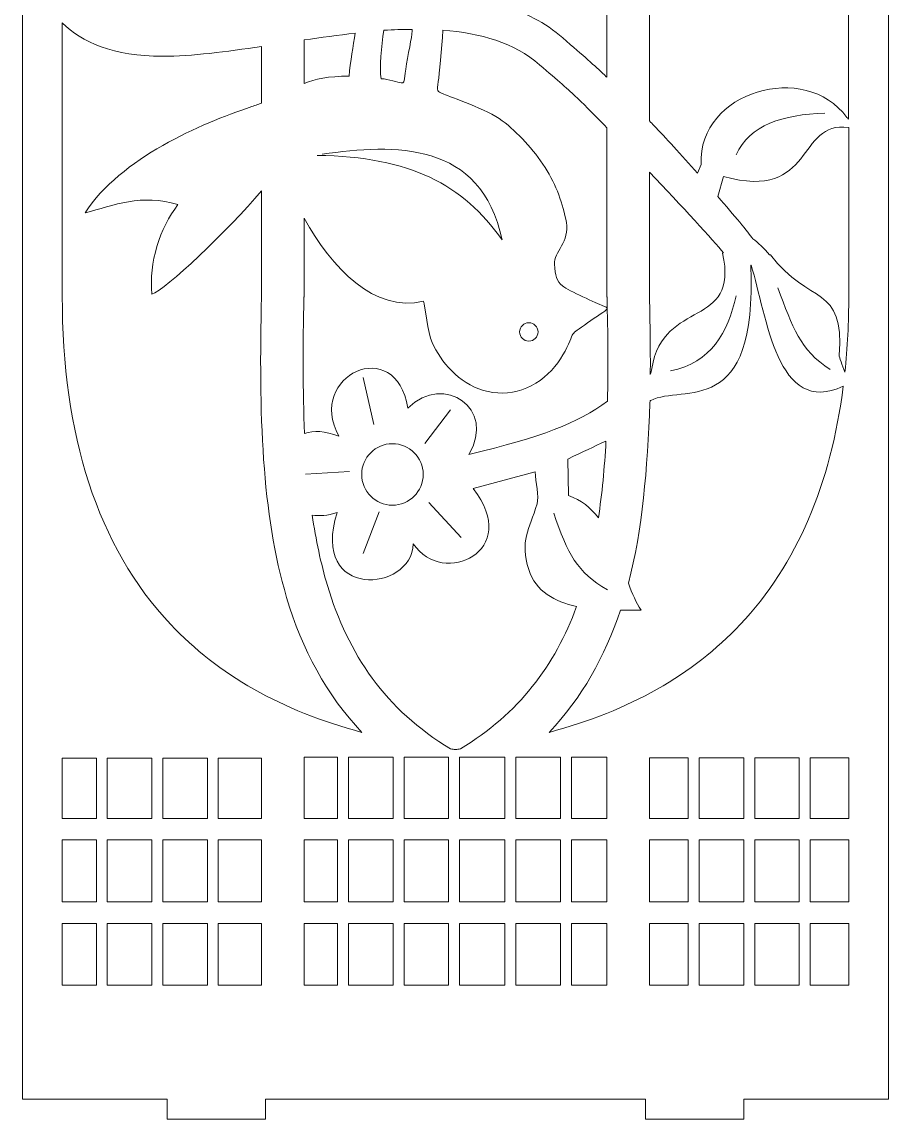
# Model space of a CAD drawing. Header units: centimetres. Extents: x -44.9 to 23.4, y -32.6 to 21.3.
# Drawn here: x -44.94 to -31.71, y -5.94 to 10.8 of the extents above; entities that cross this region are included whole.
import ezdxf

# ---------------------------------------------------------------- set-up
doc = ezdxf.new("R2010")
doc.units = ezdxf.units.CM
doc.header["$MEASUREMENT"] = 0
doc.layers.add('Layer 1', color=7, linetype='Continuous')

msp = doc.modelspace()

# ---------------------------------------------------------------- linework, layer by layer
at = {"layer": 'Layer 1', "color": 1, "lineweight": 9}
msp.add_open_spline([(-33.91951, -5.94099), (-33.91951, -5.94099), (-35.41951, -5.94099), (-35.41951, -5.94099), (-35.41951, -5.94099), (-35.41951, -5.94099), (-35.41951, -5.63599), (-35.41951, -5.63599), (-35.41951, -5.63599), (-35.41951, -5.63599), (-41.22201, -5.63599), (-41.22201, -5.63599), (-41.22201, -5.63599), (-41.22201, -5.63599), (-41.22201, -5.94099), (-41.22201, -5.94099), (-41.22201, -5.94099), (-41.22201, -5.94099), (-42.72201, -5.94099), (-42.72201, -5.94099), (-42.72201, -5.94099), (-42.72201, -5.94099), (-42.72201, -5.63599), (-42.72201, -5.63599), (-42.72201, -5.63599), (-42.72201, -5.63599), (-44.92591, -5.63599), (-44.92591, -5.63599), (-44.92591, -5.63599), (-44.92591, -5.63599), (-44.92591, 7.62024), (-44.92591, 7.62024), (-44.92591, 7.62024), (-44.92591, 7.62024), (-44.92591, 8.10738), (-44.92591, 8.10738), (-44.92591, 8.10738), (-44.92591, 8.10738), (-44.92591, 16.89071), (-44.92591, 16.89071), (-44.92591, 16.89071), (-44.92591, 16.89071), (-44.93576, 16.89071), (-44.93576, 16.89071), (-44.93576, 16.89071), (-44.93576, 18.08148), (-44.93576, 19.34094), (-44.93576, 20.53171), (-44.93576, 20.53171), (-44.93576, 20.53171), (-43.40781, 20.53171), (-43.40781, 20.53171), (-43.40781, 20.53171), (-42.80687, 20.53201), (-42.3043, 20.08397), (-42.18459, 19.47806), (-42.18459, 19.47806), (-42.05686, 19.61342), (-41.87379, 19.67871), (-41.68393, 19.73933), (-41.68393, 19.73933), (-40.74138, 19.97298), (-39.89897, 19.23497), (-39.67915, 18.43331), (-39.67915, 18.43331), (-39.57905, 18.83472), (-39.2546, 19.1487), (-38.68468, 19.05238), (-38.68468, 19.05238), (-38.52782, 19.02588), (-38.40452, 18.92424), (-38.32075, 18.79004), (-38.32075, 18.79004), (-38.237, 18.92424), (-38.1137, 19.02588), (-37.95684, 19.05238), (-37.95684, 19.05238), (-37.38692, 19.1487), (-37.06247, 18.83472), (-36.96237, 18.43331), (-36.96237, 18.43331), (-36.74255, 19.23497), (-35.90014, 19.97298), (-34.95757, 19.73933), (-34.95757, 19.73933), (-34.76772, 19.67871), (-34.58466, 19.61342), (-34.45693, 19.47806), (-34.45693, 19.47806), (-34.33721, 20.08397), (-33.83465, 20.53201), (-33.23371, 20.53171), (-33.23371, 20.53171), (-33.23371, 20.53171), (-31.70576, 20.53171), (-31.70576, 20.53171), (-31.70576, 20.53171), (-31.70576, 19.34094), (-31.70576, 18.08148), (-31.70576, 16.89071), (-31.70576, 16.89071), (-31.70576, 16.89071), (-31.7156, 16.89071), (-31.7156, 16.89071), (-31.7156, 16.89071), (-31.7156, 16.89071), (-31.7156, 8.10738), (-31.7156, 8.10738), (-31.7156, 8.10738), (-31.7156, 8.10738), (-31.7156, 7.62024), (-31.7156, 7.62024), (-31.7156, 7.62024), (-31.7156, 7.62024), (-31.7156, -5.63599), (-31.7156, -5.63599), (-31.7156, -5.63599), (-31.7156, -5.63599), (-33.91951, -5.63599), (-33.91951, -5.63599), (-33.91951, -5.63599), (-33.91951, -5.63599), (-33.91951, -5.94099), (-33.91951, -5.94099)], degree=3, knots=[0, 0, 0, 0, 0.03125, 0.03125, 0.03125, 0.03125, 0.0625, 0.0625, 0.0625, 0.0625, 0.09375, 0.09375, 0.09375, 0.09375, 0.125, 0.125, 0.125, 0.125, 0.15625, 0.15625, 0.15625, 0.15625, 0.1875, 0.1875, 0.1875, 0.1875, 0.21875, 0.21875, 0.21875, 0.21875, 0.25, 0.25, 0.25, 0.25, 0.28125, 0.28125, 0.28125, 0.28125, 0.3125, 0.3125, 0.3125, 0.3125, 0.34375, 0.34375, 0.34375, 0.34375, 0.375, 0.375, 0.375, 0.375, 0.40625, 0.40625, 0.40625, 0.40625, 0.4375, 0.4375, 0.4375, 0.4375, 0.46875, 0.46875, 0.46875, 0.46875, 0.5, 0.5, 0.5, 0.5, 0.53125, 0.53125, 0.53125, 0.53125, 0.5625, 0.5625, 0.5625, 0.5625, 0.59375, 0.59375, 0.59375, 0.59375, 0.625, 0.625, 0.625, 0.625, 0.65625, 0.65625, 0.65625, 0.65625, 0.6875, 0.6875, 0.6875, 0.6875, 0.71875, 0.71875, 0.71875, 0.71875, 0.75, 0.75, 0.75, 0.75, 0.78125, 0.78125, 0.78125, 0.78125, 0.8125, 0.8125, 0.8125, 0.8125, 0.84375, 0.84375, 0.84375, 0.84375, 0.875, 0.875, 0.875, 0.875, 0.90625, 0.90625, 0.90625, 0.90625, 0.9375, 0.9375, 0.9375, 0.9375, 1, 1, 1, 1], dxfattribs=at)
at = {"layer": 'Layer 1', "color": 240, "lineweight": 9}
for points, knots in [([(-35.36064, 9.28541), (-35.33817, 9.26197), (-35.31573, 9.23859), (-35.29325, 9.21531), (-35.29325, 9.21531), (-35.12384, 9.03979), (-34.87556, 8.76656), (-34.62798, 8.48681), (-34.62798, 8.48681), (-34.62798, 8.48681), (-34.57402, 8.62293), (-34.57402, 8.62293), (-34.57402, 8.62293), (-34.6195, 9.74211), (-32.98379, 10.20777), (-32.34989, 9.34063), (-32.34989, 9.34063), (-32.34051, 9.32779), (-32.32547, 9.31196), (-32.32234, 9.31063), (-32.32234, 9.31063), (-32.32234, 9.31063), (-32.32127, 13.27189), (-32.32127, 13.27189), (-32.32127, 13.27189), (-32.32127, 13.27189), (-35.36064, 13.27189), (-35.36064, 13.27189), (-35.36064, 13.27189), (-35.36064, 13.27189), (-35.36064, 9.28541), (-35.36064, 9.28541)], [0, 0, 0, 0, 0.11111111, 0.11111111, 0.11111111, 0.11111111, 0.22222222, 0.22222222, 0.22222222, 0.22222222, 0.33333333, 0.33333333, 0.33333333, 0.33333333, 0.44444444, 0.44444444, 0.44444444, 0.44444444, 0.55555556, 0.55555556, 0.55555556, 0.55555556, 0.66666667, 0.66666667, 0.66666667, 0.66666667, 0.77777778, 0.77777778, 0.77777778, 0.77777778, 1, 1, 1, 1]), ([(-36.01045, 11.96953), (-36.11684, 11.35137), (-36.74486, 11.12558), (-37.35443, 11.26988), (-37.35443, 11.26988), (-37.41767, 11.22037), (-37.5087, 11.1302), (-37.60356, 11.05297), (-37.60356, 11.05297), (-37.26556, 10.94764), (-36.95463, 10.78689), (-36.68353, 10.55164), (-36.68353, 10.55164), (-36.36086, 10.27165), (-36.19703, 10.12856), (-36.04947, 9.98847), (-36.04947, 9.98847), (-36.03643, 9.97611), (-36.02343, 9.96367), (-36.01045, 9.9512), (-36.01045, 9.9512), (-36.01045, 9.9512), (-36.01045, 11.96953), (-36.01045, 11.96953)], [0, 0, 0, 0, 0.14285714, 0.14285714, 0.14285714, 0.14285714, 0.28571429, 0.28571429, 0.28571429, 0.28571429, 0.42857143, 0.42857143, 0.42857143, 0.42857143, 0.57142857, 0.57142857, 0.57142857, 0.57142857, 0.71428571, 0.71428571, 0.71428571, 0.71428571, 1, 1, 1, 1]), ([(-41.28088, 8.21902), (-41.79087, 7.6136), (-42.75247, 6.70192), (-42.95229, 6.64302), (-42.95229, 6.64302), (-43.00033, 7.12701), (-42.83257, 7.64846), (-42.55469, 8.01022), (-42.55469, 8.01022), (-43.11047, 8.18138), (-43.53843, 7.99791), (-43.972, 7.88399), (-43.972, 7.88399), (-43.43566, 8.71801), (-42.18926, 9.2519), (-41.45499, 9.4959), (-41.45499, 9.4959), (-41.39198, 9.51685), (-41.33432, 9.53785), (-41.28088, 9.55871), (-41.28088, 9.55871), (-41.28088, 9.55871), (-41.28088, 10.42279), (-41.28088, 10.42279), (-41.28088, 10.42279), (-41.82373, 10.34116), (-42.33716, 10.27241), (-42.79211, 10.27263), (-42.79211, 10.27263), (-43.536, 10.27301), (-44.02761, 10.48532), (-44.32076, 10.7804), (-44.32076, 10.7804), (-44.32076, 10.7804), (-44.32076, 6.6148), (-44.32076, 6.6148), (-44.32076, 6.6148), (-44.32076, 4.50389), (-43.78993, 2.79377), (-42.66452, 1.60197), (-42.66452, 1.60197), (-41.94747, 0.84261), (-40.98085, 0.28483), (-39.7475, -0.04204), (-39.7475, -0.04204), (-40.29479, 0.53287), (-40.65946, 1.22142), (-40.89721, 2.01562), (-40.89721, 2.01562), (-41.27857, 3.28947), (-41.32398, 4.82787), (-41.27979, 6.60498), (-41.27979, 6.60498), (-41.27979, 6.60498), (-41.28088, 6.60498), (-41.28088, 6.60498), (-41.28088, 6.60498), (-41.28088, 6.60498), (-41.28088, 8.21902), (-41.28088, 8.21902)], [0, 0, 0, 0, 0.0625, 0.0625, 0.0625, 0.0625, 0.125, 0.125, 0.125, 0.125, 0.1875, 0.1875, 0.1875, 0.1875, 0.25, 0.25, 0.25, 0.25, 0.3125, 0.3125, 0.3125, 0.3125, 0.375, 0.375, 0.375, 0.375, 0.4375, 0.4375, 0.4375, 0.4375, 0.5, 0.5, 0.5, 0.5, 0.5625, 0.5625, 0.5625, 0.5625, 0.625, 0.625, 0.625, 0.625, 0.6875, 0.6875, 0.6875, 0.6875, 0.75, 0.75, 0.75, 0.75, 0.8125, 0.8125, 0.8125, 0.8125, 0.875, 0.875, 0.875, 0.875, 1, 1, 1, 1]), ([(-36.68844, 6.76912), (-36.59503, 6.69299), (-36.15737, 6.5035), (-36.07089, 6.46546), (-36.07089, 6.46546), (-35.98441, 6.42743), (-35.98434, 6.42738), (-36.07434, 6.3651), (-36.07434, 6.3651), (-36.16428, 6.30282), (-36.34422, 6.17823), (-36.4342, 6.11595), (-36.4342, 6.11595), (-36.52417, 6.05365), (-36.52417, 6.05365), (-36.56219, 5.9637), (-36.56219, 5.9637), (-36.6003, 5.87371), (-36.67645, 5.69378), (-36.80443, 5.53808), (-36.80443, 5.53808), (-36.93248, 5.38234), (-37.11244, 5.25087), (-37.30622, 5.18514), (-37.30622, 5.18514), (-37.49999, 5.11937), (-37.70761, 5.11937), (-37.89442, 5.17472), (-37.89442, 5.17472), (-38.08128, 5.23009), (-38.24744, 5.34081), (-38.37885, 5.47233), (-38.37885, 5.47233), (-38.51037, 5.60381), (-38.60725, 5.75608), (-38.67646, 5.90482), (-38.67646, 5.90482), (-38.74565, 6.0536), (-38.78718, 6.46351), (-38.80796, 6.53615), (-38.80796, 6.53615), (-39.56101, 6.35299), (-40.20522, 7.04191), (-40.63104, 7.80009), (-40.63104, 7.80009), (-40.63104, 7.80009), (-40.63104, 6.60498), (-40.63104, 6.60498), (-40.63104, 6.60498), (-40.63104, 6.60498), (-40.63233, 6.59736), (-40.63233, 6.59736), (-40.63233, 6.59736), (-40.65079, 5.85929), (-40.65364, 5.16514), (-40.62251, 4.51839), (-40.62251, 4.51839), (-40.48688, 4.56532), (-40.31343, 4.56086), (-40.10134, 4.4764), (-40.10134, 4.4764), (-40.60189, 5.40736), (-39.22569, 6.03749), (-39.04857, 4.90615), (-39.04857, 4.90615), (-38.48859, 5.44616), (-37.70162, 4.89931), (-38.11557, 4.19584), (-38.11557, 4.19584), (-36.99934, 4.46669), (-36.46496, 4.66671), (-36.0017, 5.01252), (-36.0017, 5.01252), (-35.99028, 5.51513), (-35.99532, 6.04389), (-36.00918, 6.59736), (-36.00918, 6.59736), (-36.00918, 6.59736), (-36.01045, 6.60498), (-36.01045, 6.60498), (-36.01045, 6.60498), (-36.01045, 6.60498), (-36.01045, 9.18011), (-36.01045, 9.18011), (-36.01045, 9.18011), (-36.22345, 9.39942), (-36.39092, 9.56849), (-36.46338, 9.63619), (-36.46338, 9.63619), (-36.59678, 9.76082), (-36.7535, 9.89761), (-37.03678, 10.14338), (-37.03678, 10.14338), (-37.42267, 10.47823), (-37.93717, 10.62624), (-38.51204, 10.66886), (-38.51204, 10.66886), (-38.53652, 10.39586), (-38.56661, 9.99), (-38.58405, 9.8853), (-38.58405, 9.8853), (-38.60822, 9.73996), (-38.60829, 9.73996), (-38.50104, 9.69501), (-38.50104, 9.69501), (-38.3938, 9.65004), (-37.83904, 9.46552), (-37.60725, 9.28908), (-37.60725, 9.28908), (-37.37543, 9.11261), (-37.12628, 8.84957), (-36.95326, 8.57623), (-36.95326, 8.57623), (-36.78023, 8.3029), (-36.68335, 8.01909), (-36.62798, 7.73539), (-36.62798, 7.73539), (-36.57261, 7.45171), (-36.82336, 7.28128), (-36.80952, 7.10132), (-36.80952, 7.10132), (-36.79568, 6.92139), (-36.78183, 6.84526), (-36.68844, 6.76912)], [0, 0, 0, 0, 0.03125, 0.03125, 0.03125, 0.03125, 0.0625, 0.0625, 0.0625, 0.0625, 0.09375, 0.09375, 0.09375, 0.09375, 0.125, 0.125, 0.125, 0.125, 0.15625, 0.15625, 0.15625, 0.15625, 0.1875, 0.1875, 0.1875, 0.1875, 0.21875, 0.21875, 0.21875, 0.21875, 0.25, 0.25, 0.25, 0.25, 0.28125, 0.28125, 0.28125, 0.28125, 0.3125, 0.3125, 0.3125, 0.3125, 0.34375, 0.34375, 0.34375, 0.34375, 0.375, 0.375, 0.375, 0.375, 0.40625, 0.40625, 0.40625, 0.40625, 0.4375, 0.4375, 0.4375, 0.4375, 0.46875, 0.46875, 0.46875, 0.46875, 0.5, 0.5, 0.5, 0.5, 0.53125, 0.53125, 0.53125, 0.53125, 0.5625, 0.5625, 0.5625, 0.5625, 0.59375, 0.59375, 0.59375, 0.59375, 0.625, 0.625, 0.625, 0.625, 0.65625, 0.65625, 0.65625, 0.65625, 0.6875, 0.6875, 0.6875, 0.6875, 0.71875, 0.71875, 0.71875, 0.71875, 0.75, 0.75, 0.75, 0.75, 0.78125, 0.78125, 0.78125, 0.78125, 0.8125, 0.8125, 0.8125, 0.8125, 0.84375, 0.84375, 0.84375, 0.84375, 0.875, 0.875, 0.875, 0.875, 0.90625, 0.90625, 0.90625, 0.90625, 0.9375, 0.9375, 0.9375, 0.9375, 1, 1, 1, 1]), ([(-40.63104, 9.85863), (-40.46081, 9.92556), (-40.266, 9.96836), (-39.94376, 9.96836), (-39.94376, 9.96836), (-39.92654, 10.18647), (-39.87886, 10.43821), (-39.85091, 10.62419), (-39.85091, 10.62419), (-40.11083, 10.59579), (-40.3725, 10.55955), (-40.63104, 10.52127), (-40.63104, 10.52127), (-40.63104, 10.52127), (-40.63104, 9.85863), (-40.63104, 9.85863)], [0, 0, 0, 0, 0.2, 0.2, 0.2, 0.2, 0.4, 0.4, 0.4, 0.4, 0.6, 0.6, 0.6, 0.6, 1, 1, 1, 1]), ([(-39.41407, 10.66917), (-39.44924, 10.41593), (-39.48613, 10.09734), (-39.45342, 9.93051), (-39.45342, 9.93051), (-39.34323, 9.9258), (-39.19656, 9.87146), (-39.15161, 9.86801), (-39.15161, 9.86801), (-39.10659, 9.86452), (-39.10659, 9.86452), (-39.0893, 10.01328), (-39.0893, 10.01328), (-39.07197, 10.16214), (-38.9988, 10.50745), (-38.98709, 10.60848), (-38.98709, 10.60848), (-38.97536, 10.70952), (-38.98205, 10.67819), (-38.98616, 10.68256), (-38.98616, 10.68256), (-39.13084, 10.68292), (-39.26497, 10.67799), (-39.41407, 10.66917)], [0, 0, 0, 0, 0.14285714, 0.14285714, 0.14285714, 0.14285714, 0.28571429, 0.28571429, 0.28571429, 0.28571429, 0.42857143, 0.42857143, 0.42857143, 0.42857143, 0.57142857, 0.57142857, 0.57142857, 0.57142857, 0.71428571, 0.71428571, 0.71428571, 0.71428571, 1, 1, 1, 1]), ([(-32.32076, 9.18431), (-33.13198, 9.30261), (-32.82708, 8.0486), (-34.23305, 8.43915), (-34.23305, 8.43915), (-34.23305, 8.43915), (-34.31864, 8.13345), (-34.31864, 8.13345), (-34.31864, 8.13345), (-34.06676, 7.84233), (-33.85523, 7.58896), (-33.78517, 7.48906), (-33.78517, 7.48906), (-33.71131, 7.432), (-33.6011, 7.33848), (-33.5308, 7.24169), (-33.5308, 7.24169), (-33.5262, 7.24235), (-33.52164, 7.24293), (-33.51713, 7.24335), (-33.51713, 7.24335), (-32.92136, 6.45946), (-32.381, 6.80171), (-32.4663, 5.70806), (-32.4663, 5.70806), (-32.4681, 5.6846), (-32.41992, 5.56157), (-32.37904, 5.45287), (-32.37904, 5.45287), (-32.34005, 5.82511), (-32.32076, 6.21267), (-32.32076, 6.6148), (-32.32076, 6.6148), (-32.32076, 6.6148), (-32.32076, 9.18431), (-32.32076, 9.18431)], [0, 0, 0, 0, 0.1, 0.1, 0.1, 0.1, 0.2, 0.2, 0.2, 0.2, 0.3, 0.3, 0.3, 0.3, 0.4, 0.4, 0.4, 0.4, 0.5, 0.5, 0.5, 0.5, 0.6, 0.6, 0.6, 0.6, 0.7, 0.7, 0.7, 0.7, 0.8, 0.8, 0.8, 0.8, 1, 1, 1, 1]), ([(-40.35408, 8.7787), (-39.25686, 8.93679), (-37.9283, 8.9857), (-37.60974, 7.47187), (-37.60974, 7.47187), (-38.21234, 8.32129), (-39.00421, 8.73701), (-40.43211, 8.76115)], [0, 0, 0, 0, 0.33333333, 0.33333333, 0.33333333, 0.33333333, 1, 1, 1, 1]), ([(-35.34846, 5.41741), (-35.33951, 5.44289), (-35.3322, 5.47935), (-35.32728, 5.50857), (-35.32728, 5.50857), (-35.14464, 6.59283), (-33.9959, 6.09871), (-34.24472, 7.26851), (-34.24472, 7.26851), (-34.24472, 7.26851), (-34.22952, 7.27157), (-34.22952, 7.27157), (-34.22952, 7.27157), (-34.38286, 7.46235), (-34.87398, 7.99078), (-35.36064, 8.50305), (-35.36064, 8.50305), (-35.36064, 8.50305), (-35.36064, 6.60498), (-35.36064, 6.60498), (-35.36064, 6.60498), (-35.36064, 6.60498), (-35.36172, 6.60498), (-35.36172, 6.60498), (-35.36172, 6.60498), (-35.35155, 6.1964), (-35.34615, 5.80045), (-35.34846, 5.41741)], [0, 0, 0, 0, 0.125, 0.125, 0.125, 0.125, 0.25, 0.25, 0.25, 0.25, 0.375, 0.375, 0.375, 0.375, 0.5, 0.5, 0.5, 0.5, 0.625, 0.625, 0.625, 0.625, 0.75, 0.75, 0.75, 0.75, 1, 1, 1, 1]), ([(-32.40375, 5.2398), (-33.41897, 4.7585), (-33.57359, 6.31455), (-33.80874, 7.08613), (-33.80874, 7.08613), (-33.80874, 7.08613), (-33.81639, 7.08544), (-33.81639, 7.08544), (-33.81639, 7.08544), (-33.70847, 4.71655), (-34.84787, 5.26893), (-35.34226, 5.02252), (-35.34226, 5.02252), (-35.3466, 5.02179), (-35.35293, 5.02945), (-35.35462, 4.9857), (-35.35462, 4.9857), (-35.39385, 3.96932), (-35.46749, 3.04885), (-35.68335, 2.23217), (-35.68335, 2.23217), (-35.62387, 2.07476), (-35.56314, 1.93245), (-35.48889, 1.82459), (-35.48889, 1.82459), (-35.58072, 1.82459), (-35.68873, 1.82239), (-35.80518, 1.8229), (-35.80518, 1.8229), (-36.04287, 1.10958), (-36.39143, 0.48585), (-36.89397, -0.04202), (-36.89397, -0.04202), (-35.6606, 0.28483), (-34.694, 0.84261), (-33.97697, 1.60197), (-33.97697, 1.60197), (-33.10722, 2.52305), (-32.59266, 3.7538), (-32.40375, 5.2398)], [0, 0, 0, 0, 0.09090909, 0.09090909, 0.09090909, 0.09090909, 0.18181818, 0.18181818, 0.18181818, 0.18181818, 0.27272727, 0.27272727, 0.27272727, 0.27272727, 0.36363636, 0.36363636, 0.36363636, 0.36363636, 0.45454545, 0.45454545, 0.45454545, 0.45454545, 0.54545455, 0.54545455, 0.54545455, 0.54545455, 0.63636364, 0.63636364, 0.63636364, 0.63636364, 0.72727273, 0.72727273, 0.72727273, 0.72727273, 0.81818182, 0.81818182, 0.81818182, 0.81818182, 1, 1, 1, 1]), ([(-37.20185, 5.92775), (-37.12452, 5.92775), (-37.06182, 5.99045), (-37.06182, 6.06778), (-37.06182, 6.06778), (-37.06182, 6.1451), (-37.12452, 6.20781), (-37.20185, 6.20781), (-37.20185, 6.20781), (-37.2792, 6.20781), (-37.3419, 6.1451), (-37.3419, 6.06778), (-37.3419, 6.06778), (-37.3419, 5.99045), (-37.2792, 5.92775), (-37.20185, 5.92775)], [0, 0, 0, 0, 0.2, 0.2, 0.2, 0.2, 0.4, 0.4, 0.4, 0.4, 0.6, 0.6, 0.6, 0.6, 1, 1, 1, 1]), ([(-39.28273, 3.42337), (-39.02349, 3.42337), (-38.81329, 3.63354), (-38.81329, 3.8928), (-38.81329, 3.8928), (-38.81329, 4.15206), (-39.02349, 4.36224), (-39.28273, 4.36224), (-39.28273, 4.36224), (-39.54196, 4.36224), (-39.75216, 4.15206), (-39.75216, 3.8928), (-39.75216, 3.8928), (-39.75216, 3.63354), (-39.54196, 3.42337), (-39.28273, 3.42337)], [0, 0, 0, 0, 0.2, 0.2, 0.2, 0.2, 0.4, 0.4, 0.4, 0.4, 0.6, 0.6, 0.6, 0.6, 1, 1, 1, 1]), ([(-36.02489, 4.4029), (-36.21961, 4.31167), (-36.36454, 4.24303), (-36.60545, 4.12842), (-36.60545, 4.12842), (-36.60545, 4.12842), (-36.59417, 3.57022), (-36.59417, 3.57022), (-36.59417, 3.57022), (-36.40325, 3.50382), (-36.2576, 3.38157), (-36.14093, 3.22943), (-36.14093, 3.22943), (-36.08458, 3.60037), (-36.04752, 3.99184), (-36.02489, 4.4029)], [0, 0, 0, 0, 0.2, 0.2, 0.2, 0.2, 0.4, 0.4, 0.4, 0.4, 0.6, 0.6, 0.6, 0.6, 1, 1, 1, 1]), ([(-36.47249, 1.88058), (-36.80341, 1.95116), (-37.09684, 2.10583), (-37.20321, 2.44128), (-37.20321, 2.44128), (-37.34221, 2.88), (-37.19794, 3.04901), (-37.07667, 3.44216), (-37.07667, 3.44216), (-37.04009, 3.5608), (-37.10466, 3.77357), (-37.10466, 3.9334), (-37.10466, 3.9334), (-37.10466, 3.9334), (-38.05046, 3.67642), (-38.05046, 3.67642), (-38.05046, 3.67642), (-37.30591, 2.72793), (-38.50355, 2.15504), (-38.96554, 2.83643), (-38.96554, 2.83643), (-38.98803, 2.08458), (-40.54776, 1.97764), (-40.12741, 3.31287), (-40.12741, 3.31287), (-40.27211, 3.26452), (-40.39869, 3.25468), (-40.50712, 3.27325), (-40.50712, 3.27325), (-40.45133, 2.89425), (-40.37581, 2.53649), (-40.27535, 2.20088), (-40.27535, 2.20088), (-39.95967, 1.14651), (-39.39, 0.3063), (-38.39591, -0.29426), (-38.39591, -0.29426), (-38.37094, -0.29719), (-38.34592, -0.3001), (-38.32077, -0.30288), (-38.32077, -0.30288), (-38.29559, -0.3001), (-38.27053, -0.29717), (-38.24553, -0.29426), (-38.24553, -0.29426), (-37.35432, 0.24419), (-36.80425, 0.97529), (-36.47249, 1.88058)], [0, 0, 0, 0, 0.07692308, 0.07692308, 0.07692308, 0.07692308, 0.15384615, 0.15384615, 0.15384615, 0.15384615, 0.23076923, 0.23076923, 0.23076923, 0.23076923, 0.30769231, 0.30769231, 0.30769231, 0.30769231, 0.38461538, 0.38461538, 0.38461538, 0.38461538, 0.46153846, 0.46153846, 0.46153846, 0.46153846, 0.53846154, 0.53846154, 0.53846154, 0.53846154, 0.61538462, 0.61538462, 0.61538462, 0.61538462, 0.69230769, 0.69230769, 0.69230769, 0.69230769, 0.76923077, 0.76923077, 0.76923077, 0.76923077, 0.84615385, 0.84615385, 0.84615385, 0.84615385, 1, 1, 1, 1]), ([(-43.80052, -0.43435), (-43.80052, -0.43435), (-44.32076, -0.43435), (-44.32076, -0.43435), (-44.32076, -0.43435), (-44.32076, -0.43435), (-44.32076, -1.35409), (-44.32076, -1.35409), (-44.32076, -1.35409), (-44.32076, -1.35409), (-43.80052, -1.35409), (-43.80052, -1.35409), (-43.80052, -1.35409), (-43.80052, -1.35409), (-43.80052, -0.43435), (-43.80052, -0.43435)], [0, 0, 0, 0, 0.2, 0.2, 0.2, 0.2, 0.4, 0.4, 0.4, 0.4, 0.6, 0.6, 0.6, 0.6, 1, 1, 1, 1]), ([(-42.95376, -0.43435), (-42.95376, -0.43435), (-43.63388, -0.43435), (-43.63388, -0.43435), (-43.63388, -0.43435), (-43.63388, -0.43435), (-43.63388, -1.35409), (-43.63388, -1.35409), (-43.63388, -1.35409), (-43.63388, -1.35409), (-42.95376, -1.35409), (-42.95376, -1.35409), (-42.95376, -1.35409), (-42.95376, -1.35409), (-42.95376, -0.43435), (-42.95376, -0.43435)], [0, 0, 0, 0, 0.2, 0.2, 0.2, 0.2, 0.4, 0.4, 0.4, 0.4, 0.6, 0.6, 0.6, 0.6, 1, 1, 1, 1]), ([(-42.107, -0.43435), (-42.107, -0.43435), (-42.78712, -0.43435), (-42.78712, -0.43435), (-42.78712, -0.43435), (-42.78712, -0.43435), (-42.78712, -1.35409), (-42.78712, -1.35409), (-42.78712, -1.35409), (-42.78712, -1.35409), (-42.107, -1.35409), (-42.107, -1.35409), (-42.107, -1.35409), (-42.107, -1.35409), (-42.107, -0.43435), (-42.107, -0.43435)], [0, 0, 0, 0, 0.2, 0.2, 0.2, 0.2, 0.4, 0.4, 0.4, 0.4, 0.6, 0.6, 0.6, 0.6, 1, 1, 1, 1]), ([(-41.28088, -1.35409), (-41.28088, -1.35409), (-41.28088, -0.43435), (-41.28088, -0.43435), (-41.28088, -0.43435), (-41.28088, -0.43435), (-41.94035, -0.43435), (-41.94035, -0.43435), (-41.94035, -0.43435), (-41.94035, -0.43435), (-41.94035, -1.35409), (-41.94035, -1.35409), (-41.94035, -1.35409), (-41.94035, -1.35409), (-41.28088, -1.35409), (-41.28088, -1.35409)], [0, 0, 0, 0, 0.2, 0.2, 0.2, 0.2, 0.4, 0.4, 0.4, 0.4, 0.6, 0.6, 0.6, 0.6, 1, 1, 1, 1]), ([(-40.11896, -0.41879), (-40.11896, -0.41879), (-40.63104, -0.41879), (-40.63104, -0.41879), (-40.63104, -0.41879), (-40.63104, -0.41879), (-40.63104, -1.35409), (-40.63104, -1.35409), (-40.63104, -1.35409), (-40.63104, -1.35409), (-40.11896, -1.35409), (-40.11896, -1.35409), (-40.11896, -1.35409), (-40.11896, -1.35409), (-40.11896, -0.41879), (-40.11896, -0.41879)], [0, 0, 0, 0, 0.2, 0.2, 0.2, 0.2, 0.4, 0.4, 0.4, 0.4, 0.6, 0.6, 0.6, 0.6, 1, 1, 1, 1]), ([(-39.2722, -0.41879), (-39.2722, -0.41879), (-39.95231, -0.41879), (-39.95231, -0.41879), (-39.95231, -0.41879), (-39.95231, -0.41879), (-39.95231, -1.35409), (-39.95231, -1.35409), (-39.95231, -1.35409), (-39.95231, -1.35409), (-39.2722, -1.35409), (-39.2722, -1.35409), (-39.2722, -1.35409), (-39.2722, -1.35409), (-39.2722, -0.41879), (-39.2722, -0.41879)], [0, 0, 0, 0, 0.2, 0.2, 0.2, 0.2, 0.4, 0.4, 0.4, 0.4, 0.6, 0.6, 0.6, 0.6, 1, 1, 1, 1]), ([(-38.42544, -0.41879), (-38.42544, -0.41879), (-38.46491, -0.41879), (-38.46491, -0.41879), (-38.46491, -0.41879), (-38.46491, -0.41879), (-39.10555, -0.41879), (-39.10555, -0.41879), (-39.10555, -0.41879), (-39.10555, -0.41879), (-39.10555, -1.35409), (-39.10555, -1.35409), (-39.10555, -1.35409), (-39.10555, -1.35409), (-38.42544, -1.35409), (-38.42544, -1.35409), (-38.42544, -1.35409), (-38.42544, -1.35409), (-38.42544, -0.41879), (-38.42544, -0.41879)], [0, 0, 0, 0, 0.16666667, 0.16666667, 0.16666667, 0.16666667, 0.33333333, 0.33333333, 0.33333333, 0.33333333, 0.5, 0.5, 0.5, 0.5, 0.66666667, 0.66666667, 0.66666667, 0.66666667, 1, 1, 1, 1]), ([(-37.56642, -0.41879), (-37.56642, -0.41879), (-38.23751, -0.41879), (-38.23751, -0.41879), (-38.23751, -0.41879), (-38.23751, -0.41879), (-38.25879, -0.41879), (-38.25879, -0.41879), (-38.25879, -0.41879), (-38.25879, -0.41879), (-38.25879, -1.35409), (-38.25879, -1.35409), (-38.25879, -1.35409), (-38.25879, -1.35409), (-37.56642, -1.35409), (-37.56642, -1.35409), (-37.56642, -1.35409), (-37.56642, -1.35409), (-37.56642, -0.41879), (-37.56642, -0.41879)], [0, 0, 0, 0, 0.16666667, 0.16666667, 0.16666667, 0.16666667, 0.33333333, 0.33333333, 0.33333333, 0.33333333, 0.5, 0.5, 0.5, 0.5, 0.66666667, 0.66666667, 0.66666667, 0.66666667, 1, 1, 1, 1]), ([(-36.71965, -0.41879), (-36.71965, -0.41879), (-37.39977, -0.41879), (-37.39977, -0.41879), (-37.39977, -0.41879), (-37.39977, -0.41879), (-37.39977, -1.35409), (-37.39977, -1.35409), (-37.39977, -1.35409), (-37.39977, -1.35409), (-36.71965, -1.35409), (-36.71965, -1.35409), (-36.71965, -1.35409), (-36.71965, -1.35409), (-36.71965, -0.41879), (-36.71965, -0.41879)], [0, 0, 0, 0, 0.2, 0.2, 0.2, 0.2, 0.4, 0.4, 0.4, 0.4, 0.6, 0.6, 0.6, 0.6, 1, 1, 1, 1]), ([(-36.01045, -1.35409), (-36.01045, -1.35409), (-36.01045, -0.41879), (-36.01045, -0.41879), (-36.01045, -0.41879), (-36.01045, -0.41879), (-36.55301, -0.41879), (-36.55301, -0.41879), (-36.55301, -0.41879), (-36.55301, -0.41879), (-36.55301, -1.35409), (-36.55301, -1.35409), (-36.55301, -1.35409), (-36.55301, -1.35409), (-36.01045, -1.35409), (-36.01045, -1.35409)], [0, 0, 0, 0, 0.2, 0.2, 0.2, 0.2, 0.4, 0.4, 0.4, 0.4, 0.6, 0.6, 0.6, 0.6, 1, 1, 1, 1]), ([(-34.76843, -0.42913), (-34.76843, -0.42913), (-35.36064, -0.42913), (-35.36064, -0.42913), (-35.36064, -0.42913), (-35.36064, -0.42913), (-35.36064, -1.35409), (-35.36064, -1.35409), (-35.36064, -1.35409), (-35.36064, -1.35409), (-34.76843, -1.35409), (-34.76843, -1.35409), (-34.76843, -1.35409), (-34.76843, -1.35409), (-34.76843, -0.42913), (-34.76843, -0.42913)], [0, 0, 0, 0, 0.2, 0.2, 0.2, 0.2, 0.4, 0.4, 0.4, 0.4, 0.6, 0.6, 0.6, 0.6, 1, 1, 1, 1]), ([(-33.92167, -0.42913), (-33.92167, -0.42913), (-34.60178, -0.42913), (-34.60178, -0.42913), (-34.60178, -0.42913), (-34.60178, -0.42913), (-34.60178, -1.35409), (-34.60178, -1.35409), (-34.60178, -1.35409), (-34.60178, -1.35409), (-33.92167, -1.35409), (-33.92167, -1.35409), (-33.92167, -1.35409), (-33.92167, -1.35409), (-33.92167, -0.42913), (-33.92167, -0.42913)], [0, 0, 0, 0, 0.2, 0.2, 0.2, 0.2, 0.4, 0.4, 0.4, 0.4, 0.6, 0.6, 0.6, 0.6, 1, 1, 1, 1]), ([(-33.07491, -0.42913), (-33.07491, -0.42913), (-33.75502, -0.42913), (-33.75502, -0.42913), (-33.75502, -0.42913), (-33.75502, -0.42913), (-33.75502, -1.35409), (-33.75502, -1.35409), (-33.75502, -1.35409), (-33.75502, -1.35409), (-33.07491, -1.35409), (-33.07491, -1.35409), (-33.07491, -1.35409), (-33.07491, -1.35409), (-33.07491, -0.42913), (-33.07491, -0.42913)], [0, 0, 0, 0, 0.2, 0.2, 0.2, 0.2, 0.4, 0.4, 0.4, 0.4, 0.6, 0.6, 0.6, 0.6, 1, 1, 1, 1]), ([(-32.32089, -1.35409), (-32.32089, -1.35409), (-32.32076, -0.42913), (-32.32076, -0.42913), (-32.32076, -0.42913), (-32.32076, -0.42913), (-32.90826, -0.42913), (-32.90826, -0.42913), (-32.90826, -0.42913), (-32.90826, -0.42913), (-32.90826, -1.35409), (-32.90826, -1.35409), (-32.90826, -1.35409), (-32.90826, -1.35409), (-32.32089, -1.35409), (-32.32089, -1.35409)], [0, 0, 0, 0, 0.2, 0.2, 0.2, 0.2, 0.4, 0.4, 0.4, 0.4, 0.6, 0.6, 0.6, 0.6, 1, 1, 1, 1]), ([(-44.32076, -1.68283), (-44.32076, -1.68283), (-44.32076, -2.62674), (-44.32076, -2.62674), (-44.32076, -2.62674), (-44.32076, -2.62674), (-43.80052, -2.62674), (-43.80052, -2.62674), (-43.80052, -2.62674), (-43.80052, -2.62674), (-43.80052, -1.68283), (-43.80052, -1.68283), (-43.80052, -1.68283), (-43.80052, -1.68283), (-44.32076, -1.68283), (-44.32076, -1.68283)], [0, 0, 0, 0, 0.2, 0.2, 0.2, 0.2, 0.4, 0.4, 0.4, 0.4, 0.6, 0.6, 0.6, 0.6, 1, 1, 1, 1]), ([(-42.95376, -2.62674), (-42.95376, -2.62674), (-43.63388, -2.62674), (-43.63388, -2.62674), (-43.63388, -2.62674), (-43.63388, -2.62674), (-43.63388, -1.68283), (-43.63388, -1.68283), (-43.63388, -1.68283), (-43.63388, -1.68283), (-42.95376, -1.68283), (-42.95376, -1.68283), (-42.95376, -1.68283), (-42.95376, -1.68283), (-42.95376, -2.62674), (-42.95376, -2.62674)], [0, 0, 0, 0, 0.2, 0.2, 0.2, 0.2, 0.4, 0.4, 0.4, 0.4, 0.6, 0.6, 0.6, 0.6, 1, 1, 1, 1]), ([(-42.107, -2.62674), (-42.107, -2.62674), (-42.78712, -2.62674), (-42.78712, -2.62674), (-42.78712, -2.62674), (-42.78712, -2.62674), (-42.78712, -1.68283), (-42.78712, -1.68283), (-42.78712, -1.68283), (-42.78712, -1.68283), (-42.107, -1.68283), (-42.107, -1.68283), (-42.107, -1.68283), (-42.107, -1.68283), (-42.107, -2.62674), (-42.107, -2.62674)], [0, 0, 0, 0, 0.2, 0.2, 0.2, 0.2, 0.4, 0.4, 0.4, 0.4, 0.6, 0.6, 0.6, 0.6, 1, 1, 1, 1]), ([(-41.28088, -2.62674), (-41.28088, -2.62674), (-41.28088, -1.68283), (-41.28088, -1.68283), (-41.28088, -1.68283), (-41.28088, -1.68283), (-41.94035, -1.68283), (-41.94035, -1.68283), (-41.94035, -1.68283), (-41.94035, -1.68283), (-41.94035, -2.62674), (-41.94035, -2.62674), (-41.94035, -2.62674), (-41.94035, -2.62674), (-41.28088, -2.62674), (-41.28088, -2.62674)], [0, 0, 0, 0, 0.2, 0.2, 0.2, 0.2, 0.4, 0.4, 0.4, 0.4, 0.6, 0.6, 0.6, 0.6, 1, 1, 1, 1]), ([(-40.63104, -1.68283), (-40.63104, -1.68283), (-40.63104, -2.62674), (-40.63104, -2.62674), (-40.63104, -2.62674), (-40.63104, -2.62674), (-40.11896, -2.62674), (-40.11896, -2.62674), (-40.11896, -2.62674), (-40.11896, -2.62674), (-40.11896, -1.68283), (-40.11896, -1.68283), (-40.11896, -1.68283), (-40.11896, -1.68283), (-40.63104, -1.68283), (-40.63104, -1.68283)], [0, 0, 0, 0, 0.2, 0.2, 0.2, 0.2, 0.4, 0.4, 0.4, 0.4, 0.6, 0.6, 0.6, 0.6, 1, 1, 1, 1]), ([(-39.2722, -1.68283), (-39.2722, -1.68283), (-39.2722, -2.62674), (-39.2722, -2.62674), (-39.2722, -2.62674), (-39.2722, -2.62674), (-39.95231, -2.62674), (-39.95231, -2.62674), (-39.95231, -2.62674), (-39.95231, -2.62674), (-39.95231, -1.68283), (-39.95231, -1.68283), (-39.95231, -1.68283), (-39.95231, -1.68283), (-39.2722, -1.68283), (-39.2722, -1.68283)], [0, 0, 0, 0, 0.2, 0.2, 0.2, 0.2, 0.4, 0.4, 0.4, 0.4, 0.6, 0.6, 0.6, 0.6, 1, 1, 1, 1]), ([(-38.42544, -1.68283), (-38.42544, -1.68283), (-38.42544, -2.62674), (-38.42544, -2.62674), (-38.42544, -2.62674), (-38.42544, -2.62674), (-39.10555, -2.62674), (-39.10555, -2.62674), (-39.10555, -2.62674), (-39.10555, -2.62674), (-39.10555, -1.68283), (-39.10555, -1.68283), (-39.10555, -1.68283), (-39.10555, -1.68283), (-38.42544, -1.68283), (-38.42544, -1.68283)], [0, 0, 0, 0, 0.2, 0.2, 0.2, 0.2, 0.4, 0.4, 0.4, 0.4, 0.6, 0.6, 0.6, 0.6, 1, 1, 1, 1]), ([(-37.56642, -1.68283), (-37.56642, -1.68283), (-37.56642, -2.62674), (-37.56642, -2.62674), (-37.56642, -2.62674), (-37.56642, -2.62674), (-38.25879, -2.62674), (-38.25879, -2.62674), (-38.25879, -2.62674), (-38.25879, -2.62674), (-38.25879, -1.68283), (-38.25879, -1.68283), (-38.25879, -1.68283), (-38.25879, -1.68283), (-37.56642, -1.68283), (-37.56642, -1.68283)], [0, 0, 0, 0, 0.2, 0.2, 0.2, 0.2, 0.4, 0.4, 0.4, 0.4, 0.6, 0.6, 0.6, 0.6, 1, 1, 1, 1]), ([(-36.71965, -1.68283), (-36.71965, -1.68283), (-36.71965, -2.62674), (-36.71965, -2.62674), (-36.71965, -2.62674), (-36.71965, -2.62674), (-37.39977, -2.62674), (-37.39977, -2.62674), (-37.39977, -2.62674), (-37.39977, -2.62674), (-37.39977, -1.68283), (-37.39977, -1.68283), (-37.39977, -1.68283), (-37.39977, -1.68283), (-36.71965, -1.68283), (-36.71965, -1.68283)], [0, 0, 0, 0, 0.2, 0.2, 0.2, 0.2, 0.4, 0.4, 0.4, 0.4, 0.6, 0.6, 0.6, 0.6, 1, 1, 1, 1]), ([(-36.01045, -2.62674), (-36.01045, -2.62674), (-36.01045, -1.68283), (-36.01045, -1.68283), (-36.01045, -1.68283), (-36.01045, -1.68283), (-36.55301, -1.68283), (-36.55301, -1.68283), (-36.55301, -1.68283), (-36.55301, -1.68283), (-36.55301, -2.62674), (-36.55301, -2.62674), (-36.55301, -2.62674), (-36.55301, -2.62674), (-36.01045, -2.62674), (-36.01045, -2.62674)], [0, 0, 0, 0, 0.2, 0.2, 0.2, 0.2, 0.4, 0.4, 0.4, 0.4, 0.6, 0.6, 0.6, 0.6, 1, 1, 1, 1]), ([(-35.36064, -1.68283), (-35.36064, -1.68283), (-35.36064, -2.62674), (-35.36064, -2.62674), (-35.36064, -2.62674), (-35.36064, -2.62674), (-34.76843, -2.62674), (-34.76843, -2.62674), (-34.76843, -2.62674), (-34.76843, -2.62674), (-34.76843, -1.68283), (-34.76843, -1.68283), (-34.76843, -1.68283), (-34.76843, -1.68283), (-35.36064, -1.68283), (-35.36064, -1.68283)], [0, 0, 0, 0, 0.2, 0.2, 0.2, 0.2, 0.4, 0.4, 0.4, 0.4, 0.6, 0.6, 0.6, 0.6, 1, 1, 1, 1]), ([(-33.92167, -2.62674), (-33.92167, -2.62674), (-34.60178, -2.62674), (-34.60178, -2.62674), (-34.60178, -2.62674), (-34.60178, -2.62674), (-34.60178, -1.68283), (-34.60178, -1.68283), (-34.60178, -1.68283), (-34.60178, -1.68283), (-33.92167, -1.68283), (-33.92167, -1.68283), (-33.92167, -1.68283), (-33.92167, -1.68283), (-33.92167, -2.62674), (-33.92167, -2.62674)], [0, 0, 0, 0, 0.2, 0.2, 0.2, 0.2, 0.4, 0.4, 0.4, 0.4, 0.6, 0.6, 0.6, 0.6, 1, 1, 1, 1]), ([(-33.07491, -2.62674), (-33.07491, -2.62674), (-33.75502, -2.62674), (-33.75502, -2.62674), (-33.75502, -2.62674), (-33.75502, -2.62674), (-33.75502, -1.68283), (-33.75502, -1.68283), (-33.75502, -1.68283), (-33.75502, -1.68283), (-33.07491, -1.68283), (-33.07491, -1.68283), (-33.07491, -1.68283), (-33.07491, -1.68283), (-33.07491, -2.62674), (-33.07491, -2.62674)], [0, 0, 0, 0, 0.2, 0.2, 0.2, 0.2, 0.4, 0.4, 0.4, 0.4, 0.6, 0.6, 0.6, 0.6, 1, 1, 1, 1]), ([(-32.32106, -2.62674), (-32.32106, -2.62674), (-32.32093, -1.68283), (-32.32093, -1.68283), (-32.32093, -1.68283), (-32.32093, -1.68283), (-32.90826, -1.68283), (-32.90826, -1.68283), (-32.90826, -1.68283), (-32.90826, -1.68283), (-32.90826, -2.62674), (-32.90826, -2.62674), (-32.90826, -2.62674), (-32.90826, -2.62674), (-32.32106, -2.62674), (-32.32106, -2.62674)], [0, 0, 0, 0, 0.2, 0.2, 0.2, 0.2, 0.4, 0.4, 0.4, 0.4, 0.6, 0.6, 0.6, 0.6, 1, 1, 1, 1]), ([(-44.32076, -2.95549), (-44.32076, -2.95549), (-44.32076, -3.8994), (-44.32076, -3.8994), (-44.32076, -3.8994), (-44.32076, -3.8994), (-43.80052, -3.8994), (-43.80052, -3.8994), (-43.80052, -3.8994), (-43.80052, -3.8994), (-43.80052, -2.95549), (-43.80052, -2.95549), (-43.80052, -2.95549), (-43.80052, -2.95549), (-44.32076, -2.95549), (-44.32076, -2.95549)], [0, 0, 0, 0, 0.2, 0.2, 0.2, 0.2, 0.4, 0.4, 0.4, 0.4, 0.6, 0.6, 0.6, 0.6, 1, 1, 1, 1]), ([(-42.95376, -3.8994), (-42.95376, -3.8994), (-43.63388, -3.8994), (-43.63388, -3.8994), (-43.63388, -3.8994), (-43.63388, -3.8994), (-43.63388, -2.95549), (-43.63388, -2.95549), (-43.63388, -2.95549), (-43.63388, -2.95549), (-42.95376, -2.95549), (-42.95376, -2.95549), (-42.95376, -2.95549), (-42.95376, -2.95549), (-42.95376, -3.8994), (-42.95376, -3.8994)], [0, 0, 0, 0, 0.2, 0.2, 0.2, 0.2, 0.4, 0.4, 0.4, 0.4, 0.6, 0.6, 0.6, 0.6, 1, 1, 1, 1]), ([(-42.107, -3.8994), (-42.107, -3.8994), (-42.78712, -3.8994), (-42.78712, -3.8994), (-42.78712, -3.8994), (-42.78712, -3.8994), (-42.78712, -2.95549), (-42.78712, -2.95549), (-42.78712, -2.95549), (-42.78712, -2.95549), (-42.107, -2.95549), (-42.107, -2.95549), (-42.107, -2.95549), (-42.107, -2.95549), (-42.107, -3.8994), (-42.107, -3.8994)], [0, 0, 0, 0, 0.2, 0.2, 0.2, 0.2, 0.4, 0.4, 0.4, 0.4, 0.6, 0.6, 0.6, 0.6, 1, 1, 1, 1]), ([(-41.28088, -3.8994), (-41.28088, -3.8994), (-41.28088, -2.95549), (-41.28088, -2.95549), (-41.28088, -2.95549), (-41.28088, -2.95549), (-41.94035, -2.95549), (-41.94035, -2.95549), (-41.94035, -2.95549), (-41.94035, -2.95549), (-41.94035, -3.8994), (-41.94035, -3.8994), (-41.94035, -3.8994), (-41.94035, -3.8994), (-41.28088, -3.8994), (-41.28088, -3.8994)], [0, 0, 0, 0, 0.2, 0.2, 0.2, 0.2, 0.4, 0.4, 0.4, 0.4, 0.6, 0.6, 0.6, 0.6, 1, 1, 1, 1]), ([(-40.63104, -2.95549), (-40.63104, -2.95549), (-40.63104, -3.8994), (-40.63104, -3.8994), (-40.63104, -3.8994), (-40.63104, -3.8994), (-40.11896, -3.8994), (-40.11896, -3.8994), (-40.11896, -3.8994), (-40.11896, -3.8994), (-40.11896, -2.95549), (-40.11896, -2.95549), (-40.11896, -2.95549), (-40.11896, -2.95549), (-40.63104, -2.95549), (-40.63104, -2.95549)], [0, 0, 0, 0, 0.2, 0.2, 0.2, 0.2, 0.4, 0.4, 0.4, 0.4, 0.6, 0.6, 0.6, 0.6, 1, 1, 1, 1]), ([(-39.2722, -2.95549), (-39.2722, -2.95549), (-39.2722, -3.8994), (-39.2722, -3.8994), (-39.2722, -3.8994), (-39.2722, -3.8994), (-39.95231, -3.8994), (-39.95231, -3.8994), (-39.95231, -3.8994), (-39.95231, -3.8994), (-39.95231, -2.95549), (-39.95231, -2.95549), (-39.95231, -2.95549), (-39.95231, -2.95549), (-39.2722, -2.95549), (-39.2722, -2.95549)], [0, 0, 0, 0, 0.2, 0.2, 0.2, 0.2, 0.4, 0.4, 0.4, 0.4, 0.6, 0.6, 0.6, 0.6, 1, 1, 1, 1]), ([(-38.42544, -2.95549), (-38.42544, -2.95549), (-38.42544, -3.8994), (-38.42544, -3.8994), (-38.42544, -3.8994), (-38.42544, -3.8994), (-39.10555, -3.8994), (-39.10555, -3.8994), (-39.10555, -3.8994), (-39.10555, -3.8994), (-39.10555, -2.95549), (-39.10555, -2.95549), (-39.10555, -2.95549), (-39.10555, -2.95549), (-38.42544, -2.95549), (-38.42544, -2.95549)], [0, 0, 0, 0, 0.2, 0.2, 0.2, 0.2, 0.4, 0.4, 0.4, 0.4, 0.6, 0.6, 0.6, 0.6, 1, 1, 1, 1]), ([(-37.56642, -2.95549), (-37.56642, -2.95549), (-37.56642, -3.8994), (-37.56642, -3.8994), (-37.56642, -3.8994), (-37.56642, -3.8994), (-38.25879, -3.8994), (-38.25879, -3.8994), (-38.25879, -3.8994), (-38.25879, -3.8994), (-38.25879, -2.95549), (-38.25879, -2.95549), (-38.25879, -2.95549), (-38.25879, -2.95549), (-37.56642, -2.95549), (-37.56642, -2.95549)], [0, 0, 0, 0, 0.2, 0.2, 0.2, 0.2, 0.4, 0.4, 0.4, 0.4, 0.6, 0.6, 0.6, 0.6, 1, 1, 1, 1]), ([(-36.71965, -2.95549), (-36.71965, -2.95549), (-36.71965, -3.8994), (-36.71965, -3.8994), (-36.71965, -3.8994), (-36.71965, -3.8994), (-37.39977, -3.8994), (-37.39977, -3.8994), (-37.39977, -3.8994), (-37.39977, -3.8994), (-37.39977, -2.95549), (-37.39977, -2.95549), (-37.39977, -2.95549), (-37.39977, -2.95549), (-36.71965, -2.95549), (-36.71965, -2.95549)], [0, 0, 0, 0, 0.2, 0.2, 0.2, 0.2, 0.4, 0.4, 0.4, 0.4, 0.6, 0.6, 0.6, 0.6, 1, 1, 1, 1]), ([(-36.01045, -3.8994), (-36.01045, -3.8994), (-36.01045, -2.95549), (-36.01045, -2.95549), (-36.01045, -2.95549), (-36.01045, -2.95549), (-36.55301, -2.95549), (-36.55301, -2.95549), (-36.55301, -2.95549), (-36.55301, -2.95549), (-36.55301, -3.8994), (-36.55301, -3.8994), (-36.55301, -3.8994), (-36.55301, -3.8994), (-36.01045, -3.8994), (-36.01045, -3.8994)], [0, 0, 0, 0, 0.2, 0.2, 0.2, 0.2, 0.4, 0.4, 0.4, 0.4, 0.6, 0.6, 0.6, 0.6, 1, 1, 1, 1]), ([(-35.36064, -2.95549), (-35.36064, -2.95549), (-35.36064, -3.8994), (-35.36064, -3.8994), (-35.36064, -3.8994), (-35.36064, -3.8994), (-34.76843, -3.8994), (-34.76843, -3.8994), (-34.76843, -3.8994), (-34.76843, -3.8994), (-34.76843, -2.95549), (-34.76843, -2.95549), (-34.76843, -2.95549), (-34.76843, -2.95549), (-35.36064, -2.95549), (-35.36064, -2.95549)], [0, 0, 0, 0, 0.2, 0.2, 0.2, 0.2, 0.4, 0.4, 0.4, 0.4, 0.6, 0.6, 0.6, 0.6, 1, 1, 1, 1]), ([(-33.92167, -3.8994), (-33.92167, -3.8994), (-34.60178, -3.8994), (-34.60178, -3.8994), (-34.60178, -3.8994), (-34.60178, -3.8994), (-34.60178, -2.95549), (-34.60178, -2.95549), (-34.60178, -2.95549), (-34.60178, -2.95549), (-33.92167, -2.95549), (-33.92167, -2.95549), (-33.92167, -2.95549), (-33.92167, -2.95549), (-33.92167, -3.8994), (-33.92167, -3.8994)], [0, 0, 0, 0, 0.2, 0.2, 0.2, 0.2, 0.4, 0.4, 0.4, 0.4, 0.6, 0.6, 0.6, 0.6, 1, 1, 1, 1]), ([(-33.07491, -3.8994), (-33.07491, -3.8994), (-33.75502, -3.8994), (-33.75502, -3.8994), (-33.75502, -3.8994), (-33.75502, -3.8994), (-33.75502, -2.95549), (-33.75502, -2.95549), (-33.75502, -2.95549), (-33.75502, -2.95549), (-33.07491, -2.95549), (-33.07491, -2.95549), (-33.07491, -2.95549), (-33.07491, -2.95549), (-33.07491, -3.8994), (-33.07491, -3.8994)], [0, 0, 0, 0, 0.2, 0.2, 0.2, 0.2, 0.4, 0.4, 0.4, 0.4, 0.6, 0.6, 0.6, 0.6, 1, 1, 1, 1]), ([(-32.32123, -3.8994), (-32.32123, -3.8994), (-32.3211, -2.95549), (-32.3211, -2.95549), (-32.3211, -2.95549), (-32.3211, -2.95549), (-32.90826, -2.95549), (-32.90826, -2.95549), (-32.90826, -2.95549), (-32.90826, -2.95549), (-32.90826, -3.8994), (-32.90826, -3.8994), (-32.90826, -3.8994), (-32.90826, -3.8994), (-32.32123, -3.8994), (-32.32123, -3.8994)], [0, 0, 0, 0, 0.2, 0.2, 0.2, 0.2, 0.4, 0.4, 0.4, 0.4, 0.6, 0.6, 0.6, 0.6, 1, 1, 1, 1])]:
    msp.add_open_spline(points, degree=3, knots=knots, dxfattribs=at)
for points in [[(-34.03724, 8.76944), (-33.83326, 9.22765), (-33.32656, 9.38314), (-32.68555, 9.40432)], [(-33.40235, 6.7419), (-33.17317, 6.12748), (-33.07174, 5.79983), (-32.60363, 5.49261)], [(-35.04077, 5.47213), (-34.41639, 5.59676), (-34.16959, 6.05702), (-34.03724, 6.61902)], [(-39.56689, 4.65292), (-39.56689, 4.65292), (-39.73074, 5.36973), (-39.73074, 5.36973)], [(-38.78865, 4.3662), (-38.78865, 4.3662), (-38.39953, 4.8782), (-38.39953, 4.8782)], [(-40.61139, 3.89515), (-40.61139, 3.89515), (-39.93554, 3.93611), (-39.93554, 3.93611)], [(-38.72721, 3.46507), (-38.72721, 3.46507), (-38.23568, 2.93258), (-38.23568, 2.93258)], [(-39.73074, 2.68682), (-39.73074, 2.68682), (-39.48498, 3.32171), (-39.48498, 3.32171)], [(-36.82255, 3.30123), (-36.6104, 2.67691), (-36.46819, 2.40311), (-36.00334, 2.13386)]]:
    msp.add_open_spline(points, degree=3, dxfattribs=at)

doc.saveas('drawing.dxf')
